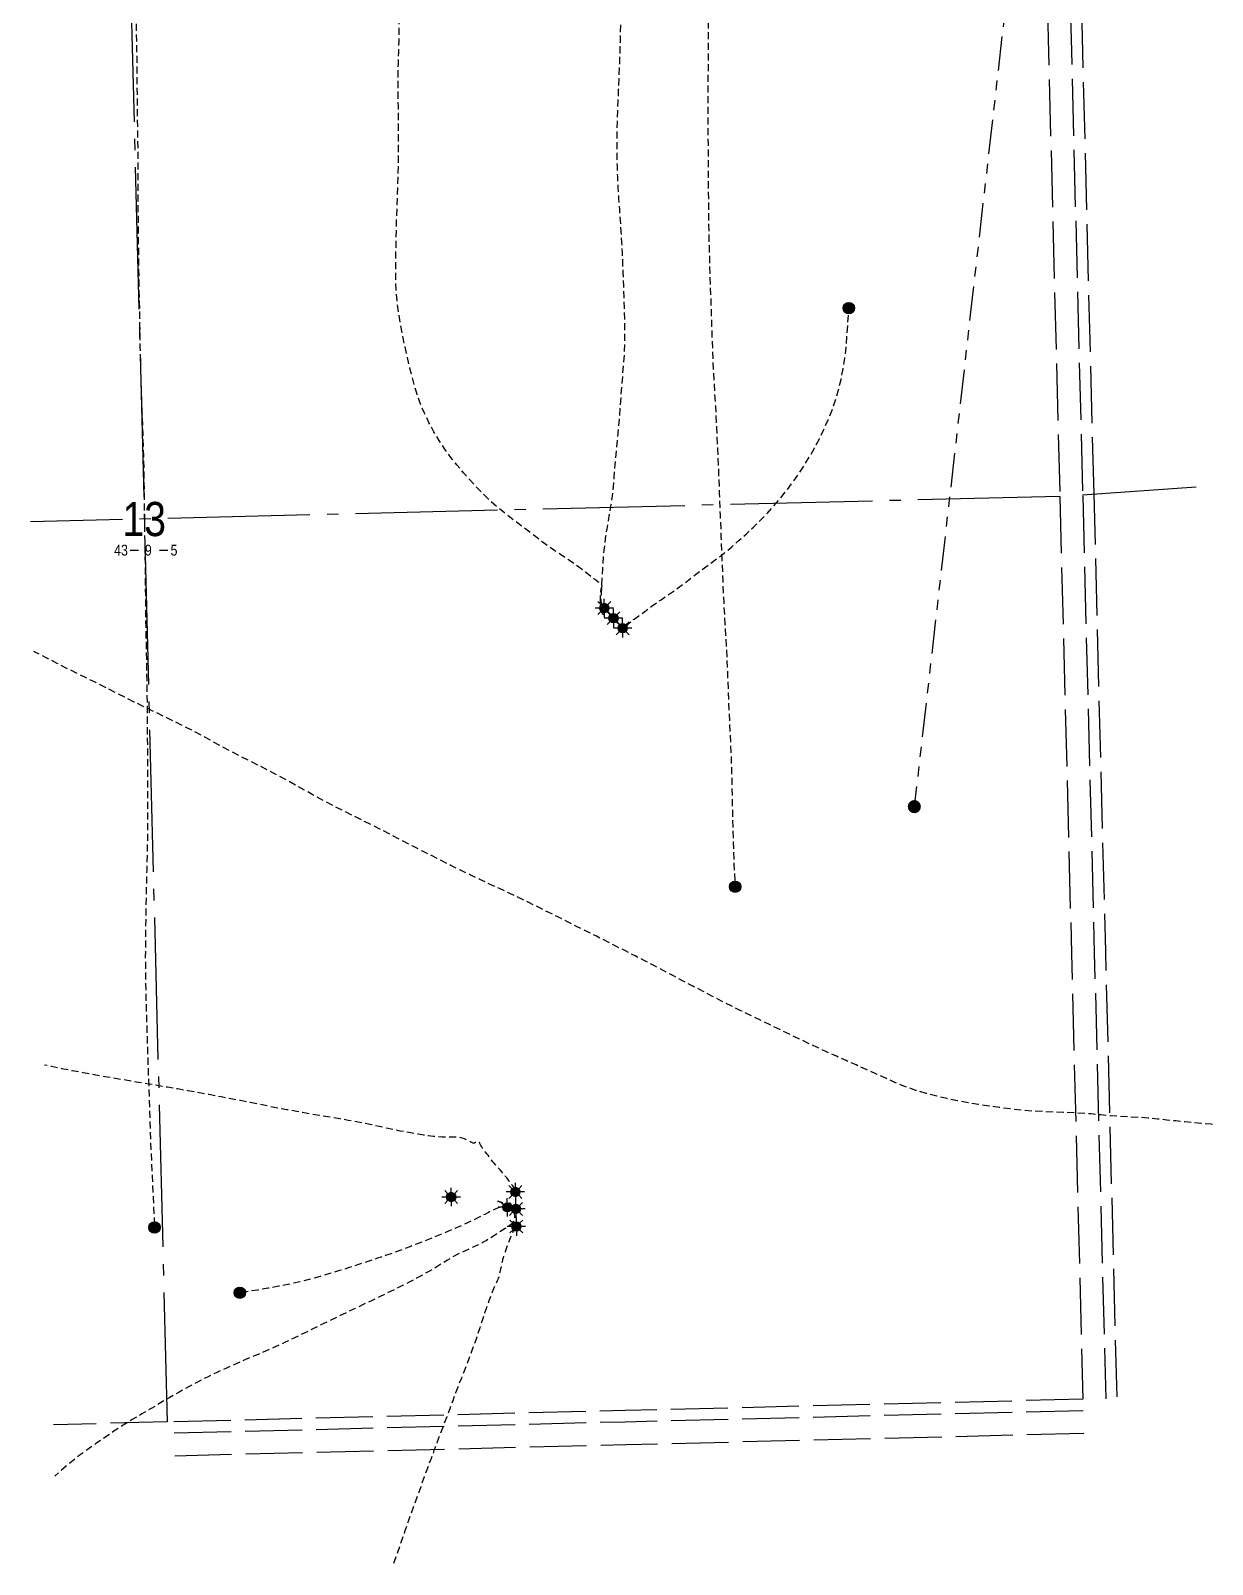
# Model space of a CAD drawing. Extents: x 622721 to 625108, y 5840124 to 5846232.
# Drawn here: x 623260 to 624299, y 5840124 to 5841473 of the extents above; entities that cross this region are included whole.
import ezdxf
from ezdxf.enums import TextEntityAlignment as Align

# ---------------------------------------------------------------- set-up
doc = ezdxf.new("R2010")
doc.units = 0
doc.header["$LTSCALE"] = 5
for name, pattern in [('DASHED1', [0.375, 0.25, -0.125]), ('foc-DOT', [1, 0.2, -0.8]), ('foc-DRILLPATH', [14.75, 6, -1.75, 1.75, -1.75, 1.75, -1.75]), ('foc-QUARTERLINE', [33, 25, -3, 2, -3]), ('foc-UNSURVEYED', [12.5, 10, -2.5])]:
    doc.linetypes.add(name, pattern=pattern)
for name, color, linetype in [('10', 1, 'Continuous'), ('9', 3, 'Continuous'), ('ABADATA-DRILL-T', 8, 'Continuous'), ('DETAIL-HZ-Existing', 8, 'foc-DOT'), ('DRILL-T', 8, 'Continuous'), ('L-MON', 1, 'Continuous'), ('L-QSEC', 8, 'foc-QUARTERLINE'), ('L-SECLBL', 7, 'Continuous'), ('L-USEC', 7, 'foc-UNSURVEYED'), ('P-PDRILLPATH', 12, 'foc-DRILLPATH')]:
    doc.layers.add(name, color=color, linetype=linetype)
doc.styles.add('80L', font='ARIALN.TTF', dxfattribs={"height": 10})
doc.styles.add('SIMPLEX', font='ARIALN.TTF')

# ---------------------------------------------------------------- blocks, each defined once
blk = doc.blocks.new('L-SECLBL')
at = {"layer": '9', "color": 7}
for p, q in [((-5.1, -27.8), (-12.3, -27.8)), ((20.7, -27.8), (13.5, -27.8))]:
    blk.add_line(p, q, dxfattribs=at)
at = {"layer": '10', "color": 2, "style": 'SIMPLEX'}
blk.add_attdef('SEC', text='', height=30, dxfattribs=at).set_placement((0, 0), align=Align.MIDDLE)
at = {"layer": '10', "color": 5, "style": '80L'}
blk.add_attdef('TWP', text='', height=9.5, dxfattribs=at).set_placement((-14.4, -27.4), align=Align.MIDDLE_RIGHT)
blk.add_attdef('RGE', text='', height=9.5, dxfattribs=at).set_placement((3.6, -27.4), align=Align.MIDDLE_CENTER)
blk.add_attdef('MER', text='', height=9.5, dxfattribs=at).set_placement((23.2, -27.4), align=Align.MIDDLE_LEFT)
blk = doc.blocks.new('BH-Existing')
at = {"layer": 'ABADATA-DRILL-T'}
h = blk.add_hatch(color=256, dxfattribs=at)
h.dxf.hatch_style = 1
edge = h.paths.add_edge_path()
edge.add_arc((0, 0), 0.5, 0, 360)
blk.add_circle((0, 0), 0.5, dxfattribs=at)
blk = doc.blocks.new('GAS')
h = blk.add_hatch(color=255)
h.dxf.hatch_style = 1
edge = h.paths.add_edge_path()
edge.add_arc((0, 0), 0.9, 0, 360)
for p, q in [((-0.81, 0), (-1.62, 0)), ((-0.57, 0.57), (-1.14, 1.14)), ((0, 0.81), (0, 1.62)), ((0.57, 0.57), (1.14, 1.14)), ((1.62, 0), (0.81, 0)), ((-0.57, -0.57), (-1.14, -1.14)), ((0, -0.81), (0, -1.62)), ((1.14, -1.14), (0.57, -0.57))]:
    blk.add_line(p, q)
blk.add_circle((0, 0), 0.8)
blk = doc.blocks.new('Gabd')
h = blk.add_hatch(color=255)
h.dxf.hatch_style = 1
edge = h.paths.add_edge_path()
edge.add_arc((0, 0), 0.8, 0, 360)
for p, q in [((-0.81, 0), (-1.62, 0)), ((0, 0.81), (0, 1.62)), ((1.62, 0), (0.81, 0)), ((0, -0.81), (0, -1.62))]:
    blk.add_line(p, q)
blk.add_circle((0, 0), 0.8)
blk = doc.blocks.new('plbh')
at = {"layer": 'L-MON'}
h = blk.add_hatch(color=255, dxfattribs=at)
h.dxf.hatch_style = 1
edge = h.paths.add_edge_path()
edge.add_arc((0, 0), 1.16, 0, 360)
h = blk.add_hatch(color=256, dxfattribs=at)
h.dxf.hatch_style = 1
h.paths.add_polyline_path([(-0.96, 0, 1), (0.96, 0, 1)])
h.paths.add_polyline_path([(0.91, 0, -1), (-0.91, 0, -1)], flags=16)
h.paths.add_polyline_path([(0.45, 0, -1), (-0.45, 0, -1)], flags=0)
h = blk.add_hatch(color=256, dxfattribs=at)
h.dxf.hatch_style = 1
h.paths.add_polyline_path([(-0.45, 0, 1), (0.45, 0, 1)])
h.paths.add_polyline_path([(0.4, 0, -1), (-0.4, 0, -1)], flags=16)
at = {"layer": 'L-MON', "color": 240}
for radius in [0.96, 0.91, 0.45, 0.4]:
    blk.add_circle((0, 0), radius, dxfattribs=at)

msp = doc.modelspace()

# ---------------------------------------------------------------- linework, layer by layer
at = {"layer": 'DETAIL-HZ-Existing', "linetype": 'DASHED1', "ltscale": 5, "flags": 128}
for points in [[(624191.33, 5843324.8), (624191.33, 5843324.8), (624191.3, 5843324.789), (624191.131, 5843324.755), (624190.803, 5843324.656), (624190.448, 5843324.477), (624190.162, 5843324.32), (624189.787, 5843324.1), (624189.699, 5843324.018), (624189.78, 5843323.97), (624189.982, 5843323.905), (624190.264, 5843323.822), (624190.566, 5843323.76), (624190.838, 5843323.707), (624191.059, 5843323.643), (624191.192, 5843323.556), (624191.313, 5843323.499), (624191.443, 5843323.493), (624191.601, 5843323.567), (624191.778, 5843323.721), (624191.913, 5843323.905), (624192.027, 5843324.138), (624192.061, 5843324.369), (624191.997, 5843324.537), (624191.904, 5843324.625), (624191.814, 5843324.652), (624191.742, 5843324.701), (624191.739, 5843324.85), (624191.743, 5843325.081), (624191.717, 5843325.3), (624191.685, 5843325.379), (624191.603, 5843325.477), (624191.592, 5843325.487), (624191.491, 5843325.534), (624191.38, 5843325.562), (624191.138, 5843325.665), (624190.945, 5843325.78), (624190.883, 5843325.829), (624190.742, 5843325.895), (624190.49, 5843325.969), (624190.228, 5843326.012), (624189.977, 5843326.056), (624189.775, 5843326.161), (624189.651, 5843326.308), (624189.507, 5843326.444), (624189.347, 5843326.47), (624189.257, 5843326.448), (624189.155, 5843326.515), (624188.941, 5843326.68), (624188.577, 5843326.85), (624188.219, 5843326.741), (624188.01, 5843326.336), (624187.862, 5843325.852), (624187.843, 5843325.791), (624187.686, 5843325.307), (624187.663, 5843325.027), (624187.822, 5843325.071), (624188.01, 5843325.135), (624188.258, 5843325.242), (624188.545, 5843325.329), (624188.845, 5843325.347), (624189.174, 5843325.385), (624189.324, 5843325.379), (624189.355, 5843325.37), (624189.387, 5843325.291), (624189.388, 5843325.251), (624189.389, 5843325.181), (624189.496, 5843324.913), (624189.842, 5843324.712), (624190.381, 5843324.726), (624190.772, 5843324.696), (624191.033, 5843324.662), (624191.55, 5843324.786), (624191.844, 5843324.643), (624191.875, 5843324.204), (624192.221, 5843323.983), (624192.218, 5843323.692), (624191.79, 5843323.221), (624191.753, 5843323.13), (624191.626, 5843322.997), (624191.489, 5843322.873), (624190.724, 5843322.264), (624189.486, 5843321.392), (624187.901, 5843320.421), (624186.124, 5843319.465), (624184.158, 5843318.505), (624181.95, 5843317.608), (624179.541, 5843316.786), (624176.983, 5843315.891), (624174.227, 5843314.9), (624171.138, 5843313.651), (624167.719, 5843311.983), (624163.888, 5843310.034), (624159.689, 5843307.996), (624155.21, 5843305.931), (624150.501, 5843303.86), (624145.863, 5843301.781), (624141.324, 5843299.725), (624136.634, 5843297.714), (624131.662, 5843295.747), (624126.525, 5843293.635), (624121.121, 5843291.366), (624115.379, 5843289.019), (624109.332, 5843286.453), (624103.051, 5843283.672), (624096.541, 5843280.865), (624089.81, 5843278.082), (624082.89, 5843275.234), (624064.141, 5843267.543), (624062.923, 5843267.042), (624055.722, 5843263.857), (624048.532, 5843260.252), (624041.3, 5843256.326), (624034.025, 5843252.119), (624026.675, 5843247.709), (624019.247, 5843243.248), (624011.668, 5843238.803), (624003.99, 5843234.296), (623996.286, 5843229.657), (623988.454, 5843224.936), (623980.542, 5843220.222), (623972.552, 5843215.436), (623964.484, 5843210.549), (623956.398, 5843205.601), (623948.312, 5843200.633), (623940.187, 5843195.633), (623931.561, 5843190.281), (623923.25, 5843185.107), (623915.53, 5843180.329), (623899.56, 5843170.318), (623883.644, 5843160.198), (623867.811, 5843149.92), (623852.051, 5843139.524), (623836.342, 5843129.109), (623820.665, 5843118.626), (623805.029, 5843108.093), (623789.394, 5843097.52), (623773.758, 5843086.967), (623758.081, 5843076.453), (623742.331, 5843066.098), (623726.539, 5843055.801), (623710.798, 5843045.436), (623695.131, 5843034.942), (623679.504, 5843024.44), (623663.511, 5843013.808), (623647.526, 5843003.206), (623631.523, 5842992.554), (623615.45, 5842981.91), (623599.423, 5842971.387), (623583.347, 5842960.853), (623567.312, 5842950.28), (623551.404, 5842939.44), (623535.785, 5842928.237), (623520.559, 5842916.525), (623505.87, 5842904.165), (623491.818, 5842891.132), (623478.363, 5842877.464), (623465.359, 5842863.337), (623452.685, 5842848.849), (623440.509, 5842834.043), (623428.885, 5842818.801), (623418.013, 5842803.088), (623407.764, 5842786.841), (623397.935, 5842770.235), (623388.498, 5842753.549), (623379.407, 5842736.661), (623370.708, 5842719.283), (623362.528, 5842701.938), (623354.78, 5842684.525), (623347.52, 5842666.804), (623340.828, 5842648.797), (623334.882, 5842630.579), (623329.713, 5842612.051), (623325.079, 5842593.376), (623320.905, 5842574.674), (623317.175, 5842555.832), (623313.946, 5842536.944), (623311.502, 5842517.905), (623309.788, 5842498.845), (623308.917, 5842479.697), (623309.147, 5842460.496), (623310.117, 5842441.325), (623311.226, 5842422.187), (623312.336, 5842403.029), (623313.496, 5842383.872), (623314.584, 5842364.764), (623315.686, 5842345.506), (623316.745, 5842326.406), (623317.835, 5842307.218), (623319.094, 5842288.084), (623320.424, 5842268.912), (623321.543, 5842249.774), (623322.404, 5842230.56), (623323.144, 5842211.402), (623323.734, 5842192.231), (623324.263, 5842173.068), (623324.784, 5842153.876), (623325.245, 5842134.651), (623325.796, 5842115.419), (623326.436, 5842096.259), (623327.039, 5842076.978), (623327.678, 5842057.828), (623328.368, 5842038.63), (623329.058, 5842019.491), (623329.898, 5842000.316), (623330.758, 5841981.112), (623331.4, 5841961.872), (623332.02, 5841942.691), (623332.753, 5841923.384), (623333.614, 5841904.19), (623334.603, 5841885.069), (623335.522, 5841865.936), (623336.374, 5841846.671), (623337.173, 5841827.526), (623338.003, 5841808.36), (623338.822, 5841789.205), (623339.682, 5841770.061), (623340.663, 5841750.85), (623341.682, 5841731.689), (623342.61, 5841712.597), (623343.38, 5841693.45), (623344.14, 5841674.273), (623344.899, 5841655.117), (623345.64, 5841635.929), (623346.382, 5841616.672), (623347.192, 5841597.876), (623348.171, 5841578.735), (623349.121, 5841559.553), (623350.12, 5841540.422), (623351.16, 5841521.283), (623351.831, 5841502.064), (623352.193, 5841482.787), (623352.634, 5841463.562), (623353.006, 5841444.305), (623353.107, 5841425.081), (623353.218, 5841405.868), (623353.486, 5841386.778), (623353.757, 5841367.529), (623353.8, 5841348.254), (623353.84, 5841329.049), (623354.011, 5841309.847), (623354.21, 5841290.686), (623354.42, 5841271.525), (623354.69, 5841252.345), (623355.13, 5841233.17), (623355.451, 5841213.932), (623355.742, 5841194.703), (623356.252, 5841175.54), (623356.822, 5841156.368), (623357.464, 5841137.089), (623358.245, 5841117.892), (623358.854, 5841098.741), (623359.174, 5841079.563), (623359.413, 5841060.423), (623359.684, 5841041.224), (623359.973, 5841022.045), (623360.214, 5841002.855), (623360.433, 5840983.684), (623360.623, 5840964.513), (623360.843, 5840945.342), (623361.234, 5840926.136), (623361.623, 5840906.97), (623361.892, 5840887.82), (623362.124, 5840868.57), (623362.223, 5840849.426), (623362.275, 5840830.171), (623362.386, 5840810.948), (623362.436, 5840791.763), (623362.427, 5840772.546), (623362.177, 5840753.364), (623361.646, 5840734.184), (623361.187, 5840714.956), (623360.857, 5840695.761), (623360.577, 5840676.588), (623360.457, 5840657.388), (623360.628, 5840638.187), (623361.038, 5840619.001), (623361.578, 5840599.818), (623362.16, 5840580.587), (623362.829, 5840561.448), (623363.489, 5840542.238), (623364.06, 5840523.037), (623364.741, 5840503.818), (623365.543, 5840484.572), (623366.402, 5840465.428), (623367.282, 5840446.274), (623368.557, 5840419.848)], [(624191.315, 5843314.783), (624191.315, 5843314.783), (624191.094, 5843314.447), (624190.854, 5843314.051), (624190.794, 5843313.65), (624191.326, 5843313.593), (624191.973, 5843313.7), (624192.317, 5843313.969), (624192.034, 5843314.471), (624191.74, 5843314.624), (624191.745, 5843314.034), (624191.886, 5843313.577), (624191.958, 5843313.529), (624191.83, 5843313.436), (624191.393, 5843313.305), (624190.713, 5843313.297), (624189.963, 5843313.278), (624189.615, 5843313.209), (624189.228, 5843313.099), (624188.572, 5843312.943), (624186.973, 5843312.872), (624186.903, 5843312.87), (624184.87, 5843312.958), (624182.478, 5843312.997), (624180.448, 5843312.995), (624178.617, 5843313.008), (624176.806, 5843312.992), (624175.05, 5843312.827), (624173.717, 5843312.523), (624172.725, 5843312.207), (624172.049, 5843312.06), (624171.795, 5843312.194), (624171.681, 5843312.351), (624171.55, 5843312.398), (624171.458, 5843312.475), (624171.406, 5843312.564), (624171.404, 5843312.624), (624171.122, 5843312.717), (624170.661, 5843312.725), (624170.122, 5843312.701), (624169.638, 5843312.859), (624169.032, 5843313.084), (624168.16, 5843313.141), (624167.562, 5843313.036), (624167.347, 5843312.87), (624167.204, 5843312.557), (624167.16, 5843312.325), (624167.142, 5843312.255), (624167.142, 5843312.245), (624167.155, 5843311.755), (624167.406, 5843311.341), (624167.57, 5843310.795), (624167.335, 5843309.809), (624167.126, 5843308.973), (624167.41, 5843308.811), (624168.719, 5843309.264), (624169.567, 5843309.366), (624169.323, 5843309.12), (624169.293, 5843309.099), (624168.053, 5843308.697), (624165.733, 5843308.288), (624162.423, 5843307.833), (624158.167, 5843307.244), (624153.002, 5843306.602), (624147.086, 5843305.991), (624140.418, 5843305.03), (624133.113, 5843303.173), (624125.396, 5843300.215), (624117.283, 5843296.316), (624108.133, 5843291.491), (624098.094, 5843285.443), (624087.873, 5843278.329), (624077.415, 5843270.29), (624066.771, 5843260.915), (624056.119, 5843250.289), (624045.497, 5843238.844), (624034.817, 5843226.587), (624024.25, 5843213.823), (624013.784, 5843200.612), (624003.392, 5843186.832), (623993.021, 5843172.632), (623983.087, 5843158.204), (623973.871, 5843143.424), (623965.781, 5843128.052), (623959.699, 5843111.621), (623955.817, 5843093.616), (623953.543, 5843074.962), (623952.001, 5843055.826), (623951.59, 5843050.004), (623950.52, 5843036.682), (623948.436, 5843017.633), (623945.468, 5842998.721), (623941.851, 5842979.772), (623938.13, 5842960.951), (623934.514, 5842941.973), (623930.957, 5842922.996), (623927.297, 5842904.166), (623923.589, 5842885.225), (623919.89, 5842866.364), (623916.198, 5842847.604), (623913.077, 5842831.929), (623909.509, 5842813.422), (623906.274, 5842794.793), (623903.259, 5842776.15), (623900.234, 5842757.507), (623897.219, 5842738.864), (623894.309, 5842720.053), (623891.504, 5842701.396), (623888.801, 5842682.701), (623886.278, 5842663.99), (623883.785, 5842645.27), (623881.232, 5842626.579), (623878.568, 5842607.905), (623875.964, 5842589.212), (623873.499, 5842570.583), (623871.154, 5842551.957), (623868.871, 5842533.283), (623866.738, 5842514.562), (623864.725, 5842495.845), (623862.663, 5842477.126), (623860.7, 5842458.43), (623858.887, 5842439.717), (623857.155, 5842420.967), (623855.315, 5842402.184), (623853.463, 5842383.43), (623851.642, 5842364.638), (623849.842, 5842345.836), (623848.251, 5842327.059), (623846.729, 5842308.314), (623845.158, 5842289.568), (623843.587, 5842270.761), (623842.095, 5842252.037), (623840.886, 5842233.2), (623840.299, 5842216.22), (623840.449, 5842197.427), (623841.009, 5842178.265), (623841.398, 5842159.109), (623841.479, 5842139.885), (623841.281, 5842120.633), (623841.039, 5842101.541), (623840.857, 5842082.43), (623840.766, 5842063.282), (623840.738, 5842044.025), (623840.857, 5842024.871), (623841.217, 5842005.684), (623841.609, 5841986.438), (623841.96, 5841967.211), (623842.301, 5841947.993), (623842.643, 5841928.746), (623842.981, 5841909.608), (623843.393, 5841890.362), (623844.034, 5841871.142), (623844.807, 5841851.866), (623845.635, 5841832.751), (623846.457, 5841813.505), (623847.289, 5841794.27), (623848.33, 5841775.041), (623849.388, 5841755.941), (623850.326, 5841736.849), (623851.285, 5841717.727), (623852.266, 5841698.526), (623853.166, 5841679.343), (623853.826, 5841660.174), (623854.196, 5841640.997), (623854.485, 5841621.828), (623854.766, 5841602.619), (623854.918, 5841583.367), (623855.004, 5841564.332), (623855.145, 5841545.12), (623855.387, 5841525.85), (623855.607, 5841506.679), (623855.726, 5841487.536), (623855.744, 5841468.42), (623855.705, 5841449.183), (623855.522, 5841430.132), (623855.332, 5841410.931), (623855.382, 5841391.736), (623855.604, 5841372.505), (623855.796, 5841353.214), (623855.835, 5841334.069), (623855.902, 5841315.014), (623856.224, 5841295.756), (623856.686, 5841276.512), (623857.245, 5841257.36), (623857.881, 5841238.33), (623858.502, 5841219.119), (623859.163, 5841199.91), (623859.921, 5841180.833), (623860.891, 5841161.641), (623862.042, 5841142.445), (623863.062, 5841123.254), (623863.953, 5841104.061), (623864.781, 5841084.946), (623865.473, 5841065.707), (623866.214, 5841046.5), (623867.004, 5841027.314), (623867.713, 5841008.156), (623868.493, 5840988.979), (623869.366, 5840969.725), (623870.474, 5840950.627), (623871.592, 5840931.54), (623872.5, 5840912.417), (623873.211, 5840893.199), (623873.932, 5840873.991), (623874.941, 5840854.85), (623875.842, 5840835.667), (623876.413, 5840816.445), (623876.803, 5840797.249), (623877.261, 5840778.144), (623877.731, 5840758.98), (623878.423, 5840739.732), (623879.497, 5840719.592)], [(623764.34, 5840964.73), (623764.34, 5840964.73), (623764.283, 5840964.638), (623763.67, 5840963.932), (623762.701, 5840963.127), (623762.008, 5840963.22), (623761.58, 5840964.309), (623761.205, 5840965.69), (623761.018, 5840967.526), (623760.957, 5840969.535), (623760.933, 5840971.645), (623760.861, 5840974.084), (623760.994, 5840977.519), (623761.55, 5840981.594), (623762.204, 5840983.411), (623762.339, 5840983.625), (623762.376, 5840983.756), (623762.375, 5840983.766), (623762.352, 5840983.915), (623762.199, 5840984.412), (623761.912, 5840985.085), (623761.281, 5840985.889), (623760.227, 5840986.812), (623758.749, 5840987.895), (623756.968, 5840989.1), (623754.992, 5840990.5), (623752.9, 5840992.128), (623750.672, 5840993.982), (623748.119, 5840996.017), (623745.252, 5840998.225), (623741.98, 5841000.623), (623738.385, 5841003.152), (623734.443, 5841005.913), (623730.217, 5841008.836), (623725.699, 5841011.852), (623720.835, 5841015.09), (623715.54, 5841018.766), (623709.77, 5841023.021), (623703.75, 5841027.649), (623697.488, 5841032.401), (623691.094, 5841037.16), (623684.546, 5841042.115), (623677.903, 5841047.268), (623671.275, 5841052.621), (623664.79, 5841058.248), (623658.466, 5841064.199), (623652.407, 5841070.367), (623646.44, 5841076.857), (623640.67, 5841083.463), (623634.926, 5841090.259), (623629.368, 5841097.17), (623624.042, 5841104.417), (623619.027, 5841112.012), (623614.368, 5841119.806), (623610.001, 5841127.877), (623606.018, 5841136.198), (623602.408, 5841144.809), (623599.252, 5841153.662), (623596.616, 5841162.498), (623593.28, 5841175.657), (623592.999, 5841176.87), (623591.132, 5841185.016), (623589.063, 5841194.376), (623587.062, 5841203.818), (623585.243, 5841213.205), (623583.641, 5841222.697), (623582.277, 5841232.246), (623581.315, 5841241.784), (623580.88, 5841251.396), (623580.864, 5841252.806), (623580.794, 5841261.077), (623580.87, 5841270.662), (623581.037, 5841280.21), (623581.222, 5841289.868), (623581.416, 5841299.536), (623581.691, 5841309.146), (623582.066, 5841318.798), (623582.414, 5841328.32), (623582.778, 5841337.983), (623583.064, 5841347.573), (623583.238, 5841357.261), (623583.293, 5841366.885), (623583.248, 5841376.527), (623583.282, 5841386.191), (623583.285, 5841395.924), (623583.128, 5841405.624), (623582.923, 5841415.261), (623582.798, 5841424.891), (623582.895, 5841434.457), (623583.141, 5841444.036), (623583.397, 5841453.646), (623583.693, 5841463.236), (623583.859, 5841472.834), (623583.774, 5841482.475), (623583.617, 5841492.184), (623583.432, 5841501.812), (623583.285, 5841511.492), (623583.119, 5841521.191), (623582.974, 5841530.82), (623582.861, 5841540.37), (623582.836, 5841550.003), (623583.01, 5841559.68), (623583.094, 5841569.346), (623583.059, 5841578.958), (623583.034, 5841588.6), (623583.098, 5841598.295), (623583.373, 5841607.915), (623583.648, 5841617.545), (623583.903, 5841627.205), (623584.329, 5841636.789), (623584.823, 5841646.484), (623585.326, 5841656.19), (623585.79, 5841665.875), (623586.194, 5841675.549), (623586.629, 5841685.193), (623586.954, 5841694.814), (623587.218, 5841704.504), (623587.542, 5841714.175), (623587.747, 5841723.814), (623588.011, 5841733.474), (623588.306, 5841743.124), (623588.621, 5841752.765), (623588.867, 5841762.345), (623588.86, 5841772.048), (623588.755, 5841781.698), (623588.581, 5841791.287), (623588.466, 5841800.917), (623588.38, 5841810.598), (623588.183, 5841820.286), (623587.889, 5841829.882), (623587.606, 5841839.418), (623587.293, 5841848.973), (623586.936, 5841858.687), (623586.75, 5841868.365), (623586.685, 5841878.007), (623586.55, 5841887.636), (623586.413, 5841897.336), (623586.257, 5841906.985), (623585.984, 5841916.571), (623585.68, 5841926.147), (623585.676, 5841935.74), (623585.82, 5841945.417), (623585.865, 5841955.061), (623585.96, 5841964.666), (623586.228, 5841974.206), (623586.621, 5841983.899), (623587.055, 5841993.594), (623587.578, 5842003.3), (623588.204, 5842012.899), (623588.83, 5842022.508), (623589.395, 5842032.156), (623589.939, 5842041.812), (623590.511, 5842051.2), (623590.997, 5842061.186), (623591.322, 5842070.837), (623591.665, 5842080.529), (623591.92, 5842090.169), (623592.006, 5842099.794), (623592.071, 5842109.409), (623592.248, 5842118.966), (623592.509, 5842128.746), (623592.834, 5842138.377), (623593.222, 5842147.92), (623593.524, 5842157.661), (623593.748, 5842167.34), (623593.922, 5842177.018), (623594.155, 5842185.566), (623594.759, 5842199.556)], [(623772.409, 5840955.809), (623772.409, 5840955.809), (623771.977, 5840955.498), (623770.798, 5840955.028), (623769.956, 5840955.126), (623769.042, 5840955.243), (623767.636, 5840955.487), (623766.415, 5840956.297), (623765.762, 5840957.57), (623765.593, 5840957.936), (623764.509, 5840958.059), (623762.828, 5840959.647), (623761.514, 5840962.544), (623761.555, 5840963.715), (623761.583, 5840963.786), (623761.592, 5840963.806), (623761.681, 5840964.249), (623761.771, 5840965.031), (623761.814, 5840966.103), (623761.799, 5840967.463), (623761.718, 5840969.071), (623761.641, 5840970.95), (623761.666, 5840973.111), (623761.781, 5840975.645), (623761.946, 5840978.6), (623762.099, 5840982.015), (623762.271, 5840985.871), (623762.504, 5840990.098), (623762.71, 5840994.555), (623762.921, 5840999.272), (623763.204, 5841004.271), (623763.656, 5841009.694), (623764.298, 5841015.502), (623765.004, 5841021.592), (623765.812, 5841027.955), (623766.796, 5841034.502), (623767.951, 5841041.393), (623769.241, 5841048.498), (623770.484, 5841055.862), (623771.542, 5841063.392), (623772.331, 5841071.304), (623773.003, 5841079.504), (623773.705, 5841088.085), (623774.41, 5841096.946), (623775.302, 5841105.931), (623776.252, 5841114.988), (623777.088, 5841124.202), (623777.821, 5841133.514), (623778.483, 5841142.894), (623779.225, 5841152.236), (623779.941, 5841161.457), (623780.695, 5841170.729), (623781.51, 5841179.983), (623782.125, 5841189.252), (623782.35, 5841197.31), (623782.353, 5841212.115), (623782.288, 5841219.015), (623782.112, 5841228.654), (623781.777, 5841238.279), (623781.404, 5841247.852), (623781.079, 5841257.457), (623781.057, 5841257.927), (623780.693, 5841267.13), (623780.298, 5841276.774), (623779.823, 5841286.385), (623779.238, 5841296.013), (623778.583, 5841305.639), (623777.879, 5841315.244), (623777.205, 5841324.82), (623776.64, 5841334.449), (623776.166, 5841344.02), (623775.801, 5841353.654), (623775.597, 5841363.222), (623775.531, 5841372.923), (623775.637, 5841382.519), (623775.862, 5841392.138), (623776.157, 5841401.779), (623776.541, 5841411.452), (623776.956, 5841421.075), (623777.371, 5841430.709), (623778.103, 5841449.914), (623778.421, 5841459.455), (623778.674, 5841469.174), (623778.797, 5841478.851), (623778.863, 5841488.475), (623778.839, 5841498.068), (623778.642, 5841507.776), (623778.296, 5841517.41), (623777.872, 5841527.033), (623777.405, 5841536.724), (623776.838, 5841546.413), (623776.163, 5841556.049), (623775.419, 5841565.623), (623774.606, 5841575.175), (623773.803, 5841584.728), (623772.987, 5841594.37), (623772.143, 5841603.972), (623771.349, 5841613.535), (623770.727, 5841623.052), (623770.201, 5841632.702), (623769.756, 5841642.334), (623769.36, 5841651.997), (623769.056, 5841661.612), (623768.789, 5841671.308), (623768.563, 5841680.966), (623768.516, 5841690.688), (623768.469, 5841700.39), (623768.422, 5841710.112), (623768.417, 5841719.735), (623768.322, 5841729.385), (623768.197, 5841738.985), (623768.012, 5841748.624), (623767.776, 5841758.291), (623767.519, 5841767.997), (623767.193, 5841777.682), (623766.867, 5841787.347), (623766.561, 5841797.012), (623766.254, 5841806.708), (623765.928, 5841816.393), (623765.611, 5841826.098), (623765.344, 5841835.784), (623765.06, 5841845.39), (623764.815, 5841855.027), (623764.579, 5841864.674), (623764.364, 5841874.312), (623764.288, 5841884.003), (623764.262, 5841893.665), (623764.155, 5841903.356), (623763.951, 5841912.963), (623763.725, 5841922.631), (623763.53, 5841932.259), (623763.324, 5841941.937), (623763.101, 5841951.474), (623762.837, 5841961.071), (623762.543, 5841970.646), (623762.259, 5841980.222), (623761.953, 5841989.908), (623761.639, 5841999.483), (623761.333, 5842009.178), (623760.963, 5842019.772), (623760.656, 5842028.307), (623760.4, 5842037.974), (623760.316, 5842047.575), (623760.36, 5842057.239), (623760.524, 5842066.896), (623760.728, 5842076.594), (623760.883, 5842086.202), (623761.04, 5842095.779), (623761.243, 5842105.477), (623761.419, 5842115.095), (623761.613, 5842124.753), (623761.88, 5842134.322), (623762.095, 5842143.931), (623762.22, 5842153.597), (623762.336, 5842163.183), (623762.399, 5842172.888), (623762.408, 5842181.971), (623762.447, 5842196.967)], [(623780.408, 5840946.998), (623780.408, 5840946.998), (623780.122, 5840946.84), (623779.377, 5840946.631), (623779.061, 5840946.463), (623778.901, 5840946.459), (623778.699, 5840946.924), (623778.305, 5840947.454), (623777.785, 5840947.861), (623778.458, 5840947.748), (623779.865, 5840947.494), (623781.095, 5840947.886), (623781.533, 5840947.997), (623781.342, 5840947.622), (623781.362, 5840947.622), (623781.411, 5840947.663), (623781.499, 5840947.736), (623781.922, 5840948.037), (623782.67, 5840948.526), (623783.711, 5840949.283), (623785.005, 5840950.316), (623786.523, 5840951.585), (623788.237, 5840953.019), (623790.109, 5840954.547), (623792.229, 5840956.151), (623794.627, 5840957.813), (623797.252, 5840959.63), (623800.129, 5840961.734), (623803.21, 5840964.103), (623806.566, 5840966.66), (623810.23, 5840969.294), (623814.242, 5840972.027), (623818.53, 5840974.907), (623823.152, 5840978.025), (623828.076, 5840981.471), (623833.278, 5840985.385), (623838.643, 5840989.613), (623844.46, 5840994.102), (623850.566, 5840998.669), (623856.928, 5841003.382), (623863.387, 5841008.208), (623870.03, 5841013.299), (623876.625, 5841018.688), (623883.114, 5841024.335), (623889.459, 5841030.109), (623895.612, 5841035.967), (623901.683, 5841041.903), (623907.62, 5841047.996), (623913.468, 5841054.417), (623919.102, 5841061.033), (623924.568, 5841067.934), (623929.92, 5841075.002), (623935.087, 5841082.246), (623940.018, 5841089.764), (623944.752, 5841097.527), (623949.264, 5841105.374), (623953.57, 5841113.436), (623957.531, 5841121.72), (623961.236, 5841130.197), (623964.727, 5841138.868), (623967.785, 5841147.639), (623970.427, 5841156.619), (623972.625, 5841165.768), (623974.459, 5841175.078), (623975.981, 5841184.439), (623977.093, 5841193.811), (623977.841, 5841203.333), (623979.451, 5841228.532)], [(624299.345, 5840510.608), (624298.302, 5840510.713), (624290.742, 5840511.39), (624282.993, 5840512.062), (624275.121, 5840512.791), (624267.219, 5840513.569), (624259.164, 5840514.423), (624251.07, 5840515.266), (624242.897, 5840516.058), (624234.699, 5840516.678), (624226.415, 5840517.086), (624218.022, 5840517.502), (624209.642, 5840518.168), (624207.898, 5840518.323), (624201.119, 5840518.98), (624192.456, 5840519.779), (624187.022, 5840520.22), (624177.426, 5840520.725), (624168.476, 5840521.006), (624159.505, 5840521.336), (624150.432, 5840521.734), (624141.355, 5840522.273), (624132.244, 5840522.98), (624123.117, 5840523.937), (624111.806, 5840525.388), (624102.75, 5840526.677), (624093.64, 5840528.104), (624084.489, 5840529.611), (624075.223, 5840531.284), (624066.001, 5840533.199), (624056.812, 5840535.395), (624047.569, 5840537.749), (624038.457, 5840540.437), (624029.481, 5840543.658), (624020.697, 5840547.235), (624011.995, 5840551.103), (624003.3, 5840555.092), (623994.619, 5840558.962), (623985.897, 5840562.82), (623977.185, 5840566.688), (623968.534, 5840570.548), (623959.862, 5840574.428), (623951.198, 5840578.387), (623944.545, 5840581.548), (623935.947, 5840585.66), (623927.368, 5840589.792), (623918.779, 5840593.933), (623910.251, 5840598.057), (623901.702, 5840602.229), (623893.163, 5840606.372), (623884.564, 5840610.504), (623875.994, 5840614.706), (623867.51, 5840619.05), (623859.054, 5840623.475), (623850.609, 5840627.871), (623842.114, 5840632.245), (623833.579, 5840636.658), (623825.172, 5840641.105), (623816.755, 5840645.581), (623808.38, 5840649.988), (623799.904, 5840654.403), (623791.42, 5840658.767), (623782.936, 5840663.102), (623774.483, 5840667.407), (623757.508, 5840675.976), (623748.967, 5840680.208), (623740.446, 5840684.462), (623731.973, 5840688.777), (623723.46, 5840693.06), (623714.939, 5840697.284), (623706.398, 5840701.537), (623697.868, 5840705.74), (623689.308, 5840709.902), (623680.742, 5840713.954), (623672.087, 5840717.934), (623663.433, 5840721.914), (623654.876, 5840725.957), (623646.289, 5840730.059), (623637.721, 5840734.171), (623629.18, 5840738.394), (623620.688, 5840742.678), (623612.204, 5840747.002), (623603.721, 5840751.307), (623595.218, 5840755.641), (623586.765, 5840759.946), (623578.3, 5840764.311), (623569.875, 5840768.707), (623561.451, 5840773.073), (623553.405, 5840777.098), (623544.469, 5840781.531), (623535.939, 5840785.714), (623527.419, 5840789.918), (623519.013, 5840794.334), (623510.683, 5840798.933), (623502.402, 5840803.543), (623494.051, 5840808.17), (623485.761, 5840812.76), (623477.433, 5840817.268), (623469.027, 5840821.685), (623460.563, 5840826.03), (623452.132, 5840830.266), (623443.671, 5840834.521), (623435.225, 5840838.946), (623426.857, 5840843.444), (623418.558, 5840847.983), (623410.2, 5840852.51), (623401.794, 5840856.917), (623393.382, 5840861.193), (623384.87, 5840865.447), (623376.34, 5840869.65), (623367.812, 5840873.783), (623359.274, 5840877.866), (623350.735, 5840882.039), (623342.283, 5840886.304), (623333.851, 5840890.57), (623325.389, 5840894.835), (623316.897, 5840899.109), (623308.386, 5840903.333), (623299.868, 5840907.467), (623291.357, 5840911.69), (623282.884, 5840916.025), (623274.409, 5840920.4), (623265.983, 5840924.815), (623262.458, 5840926.632)], [(623686.134, 5840451.127), (623686.134, 5840451.127), (623686.001, 5840451.243), (623685.507, 5840451.791), (623685.154, 5840451.922), (623684.79, 5840451.663), (623684.468, 5840451.335), (623684.431, 5840450.843), (623684.488, 5840450.165), (623684.633, 5840449.578), (623685.205, 5840449.523), (623685.984, 5840449.973), (623686.534, 5840450.747), (623686.859, 5840451.715), (623686.8, 5840452.874), (623686.494, 5840453.907), (623686.306, 5840454.212), (623686.118, 5840454.137), (623686, 5840454.064), (623685.951, 5840454.003), (623685.933, 5840453.923), (623685.895, 5840453.852), (623685.763, 5840453.918), (623685.146, 5840454.583), (623684.339, 5840455.643), (623683.542, 5840456.703), (623682.703, 5840457.802), (623681.719, 5840459.147), (623680.671, 5840460.611), (623679.614, 5840462.055), (623678.558, 5840463.478), (623677.462, 5840464.861), (623676.357, 5840466.233), (623675.273, 5840467.566), (623674.159, 5840468.888), (623673.016, 5840470.18), (623671.924, 5840471.432), (623670.811, 5840472.684), (623669.681, 5840473.866), (623668.571, 5840475.048), (623667.437, 5840476.34), (623666.304, 5840477.661), (623665.208, 5840479.054), (623664.181, 5840480.488), (623663.133, 5840481.962), (623662.036, 5840483.395), (623660.902, 5840484.746), (623659.798, 5840486.049), (623658.755, 5840487.333), (623657.904, 5840488.571), (623657.162, 5840489.793), (623656.454, 5840490.905), (623655.819, 5840491.869), (623655.329, 5840492.657), (623655.032, 5840493.3), (623654.787, 5840493.894), (623654.402, 5840494.494), (623653.92, 5840494.972), (623653.443, 5840495.23), (623652.958, 5840495.418), (623652.525, 5840495.547), (623652.265, 5840495.54), (623652.066, 5840495.465), (623651.918, 5840495.382), (623651.772, 5840495.248), (623651.586, 5840495.093), (623651.369, 5840494.957), (623651.153, 5840494.822), (623650.876, 5840494.685), (623650.59, 5840494.517), (623650.335, 5840494.331), (623650.069, 5840494.144), (623649.941, 5840494.061), (623649.784, 5840493.977), (623649.494, 5840493.97), (623649.032, 5840494.028), (623648.407, 5840494.202), (623647.668, 5840494.543), (623646.836, 5840495.022), (623645.88, 5840495.628), (623644.682, 5840496.338), (623643.142, 5840497.109), (623641.302, 5840497.882), (623639.215, 5840498.52), (623636.903, 5840498.951), (623634.326, 5840499.196), (623631.511, 5840499.344), (623628.478, 5840499.437), (623625.177, 5840499.433), (623621.586, 5840499.432), (623617.721, 5840499.564), (623613.731, 5840499.923), (623609.535, 5840500.476), (623605.126, 5840501.174), (623600.485, 5840501.957), (623595.592, 5840502.782), (623590.338, 5840503.689), (623584.779, 5840504.748), (623578.895, 5840505.989), (623572.739, 5840507.343), (623566.342, 5840508.711), (623559.765, 5840510.104), (623553.038, 5840511.464), (623546.131, 5840512.819), (623539.066, 5840514.13), (623531.851, 5840515.397), (623524.487, 5840516.63), (623516.985, 5840517.81), (623509.492, 5840519.03), (623501.634, 5840520.39), (623493.746, 5840521.82), (623485.695, 5840523.326), (623484.87, 5840523.485), (623477.503, 5840524.878), (623469.3, 5840526.451), (623461.005, 5840528.12), (623460.351, 5840528.254), (623452.709, 5840529.83), (623444.233, 5840531.505), (623435.769, 5840533.131), (623427.115, 5840534.751), (623416.241, 5840536.756), (623401.467, 5840539.481), (623398.04, 5840540.114), (623389.057, 5840541.696), (623380.056, 5840543.198), (623370.953, 5840544.737), (623361.791, 5840546.285), (623352.539, 5840547.83), (623343.347, 5840549.367), (623334.144, 5840550.924), (623324.811, 5840552.517), (623315.346, 5840554.167), (623305.9, 5840555.868), (623296.502, 5840557.629), (623287.011, 5840559.509), (623277.779, 5840561.455), (623271.714, 5840562.747)], [(623686.513, 5840436.223), (623686.513, 5840436.223), (623686.672, 5840436.287), (623687.01, 5840436.346), (623687.409, 5840436.406), (623687.777, 5840436.495), (623688.096, 5840436.513), (623688.287, 5840436.488), (623688.386, 5840436.521), (623688.397, 5840436.481), (623688.343, 5840436.25), (623688.21, 5840435.956), (623687.798, 5840435.656), (623687.314, 5840435.423), (623686.859, 5840435.212), (623686.447, 5840434.871), (623686.274, 5840434.617), (623686.285, 5840434.587), (623686.294, 5840434.597), (623686.294, 5840434.597), (623686.276, 5840434.517), (623686.169, 5840434.434), (623686.019, 5840434.41), (623685.94, 5840434.368), (623685.94, 5840434.368), (623685.93, 5840434.368), (623685.801, 5840434.334), (623685.62, 5840434.35), (623685.42, 5840434.365), (623685.2, 5840434.379), (623684.989, 5840434.404), (623684.902, 5840434.682), (623684.899, 5840435.192), (623684.856, 5840435.691), (623684.83, 5840435.94), (623684.88, 5840435.932), (623685.003, 5840435.835), (623685.076, 5840435.696), (623685.069, 5840435.596), (623685.01, 5840435.535), (623684.942, 5840435.453), (623684.893, 5840435.402), (623684.857, 5840435.261), (623684.826, 5840434.89), (623684.812, 5840434.289), (623684.873, 5840433.461), (623685, 5840432.373), (623685.149, 5840431.247), (623685.235, 5840430.239), (623685.328, 5840429.341), (623685.378, 5840428.922), (623685.439, 5840428.513), (623685.49, 5840428.065), (623685.464, 5840427.514), (623685.263, 5840426.758), (623684.818, 5840425.797), (623684.144, 5840424.729), (623683.233, 5840423.586), (623682.063, 5840422.406), (623680.641, 5840421.279), (623678.969, 5840420.176), (623677.048, 5840419.007), (623674.882, 5840417.612), (623672.463, 5840415.98), (623669.817, 5840414.222), (623666.953, 5840412.358), (623663.872, 5840410.419), (623660.58, 5840408.465), (623657.118, 5840406.557), (623653.413, 5840404.722), (623649.419, 5840402.87), (623645.146, 5840400.95), (623640.647, 5840398.885), (623635.974, 5840396.586), (623631.178, 5840393.993), (623626.27, 5840391.118), (623621.267, 5840388.009), (623616.047, 5840384.796), (623610.567, 5840381.585), (623604.975, 5840378.452), (623599.164, 5840375.274), (623593.074, 5840372.058), (623586.695, 5840368.785), (623580.126, 5840365.497), (623573.407, 5840362.235), (623566.459, 5840358.927), (623559.363, 5840355.516), (623552.169, 5840352.042), (623544.994, 5840348.608), (623537.651, 5840345.081), (623530.17, 5840341.489), (623522.63, 5840337.857), (623515.022, 5840334.152), (623507.404, 5840330.417), (623499.667, 5840326.659), (623491.84, 5840322.919), (623483.952, 5840319.178), (623473.613, 5840314.303), (623459.841, 5840308.291), (623457.138, 5840307.212), (623448.713, 5840303.727), (623440.325, 5840300.023), (623431.918, 5840296.238), (623423.503, 5840292.393), (623415.143, 5840288.359), (623406.848, 5840284.127), (623398.527, 5840279.724), (623390.261, 5840275.142), (623382.018, 5840270.421), (623373.789, 5840265.581), (623365.56, 5840260.7), (623357.28, 5840255.868), (623349.023, 5840250.947), (623340.869, 5840245.888), (623332.829, 5840240.662), (623324.883, 5840235.278), (623316.999, 5840229.826), (623309.177, 5840224.305), (623301.459, 5840218.607), (623293.958, 5840212.645), (623286.664, 5840206.417), (623280.911, 5840201.18)], [(623678.971, 5840437.701), (623678.971, 5840437.701), (623678.789, 5840437.766), (623673.87, 5840441.212), (623672.585, 5840442.17), (623671.058, 5840442.841), (623670.479, 5840442.767), (623670.647, 5840442.851), (623670.79, 5840443.155), (623670.718, 5840443.223), (623670.708, 5840443.223), (623670.86, 5840443.137), (623671.255, 5840442.966), (623671.74, 5840442.759), (623672.215, 5840442.571), (623672.659, 5840442.412), (623673.042, 5840442.312), (623673.354, 5840442.24), (623673.655, 5840442.187), (623673.969, 5840442.055), (623674.315, 5840441.794), (623674.817, 5840441.326), (623676.046, 5840440.207), (623677.242, 5840439.197), (623678.307, 5840438.254), (623679.159, 5840437.376), (623679.678, 5840436.628), (623679.808, 5840436.272), (623679.883, 5840435.643), (623679.822, 5840435.292), (623679.894, 5840435.624), (623680.04, 5840436.558), (623679.965, 5840437.536), (623680.195, 5840438.362), (623681.158, 5840439.407), (623681.275, 5840439.52), (623681.274, 5840439.59), (623680.914, 5840439.571), (623680.087, 5840439.43), (623678.793, 5840439.197), (623677.15, 5840438.875), (623675.251, 5840438.437), (623673.125, 5840437.842), (623670.785, 5840437.053), (623668.24, 5840436.028), (623665.472, 5840434.747), (623662.47, 5840433.21), (623659.184, 5840431.436), (623655.65, 5840429.576), (623651.876, 5840427.729), (623647.754, 5840425.774), (623643.257, 5840423.629), (623638.313, 5840421.342), (623632.941, 5840419.015), (623627.18, 5840416.628), (623621.121, 5840414.143), (623614.765, 5840411.551), (623608.151, 5840408.862), (623601.269, 5840406.106), (623594.168, 5840403.305), (623586.866, 5840400.538), (623579.382, 5840397.837), (623571.758, 5840395.143), (623564.003, 5840392.485), (623556.137, 5840389.854), (623548.081, 5840387.218), (623539.845, 5840384.598), (623531.44, 5840381.964), (623522.902, 5840379.386), (623514.214, 5840376.844), (623505.363, 5840374.429), (623496.357, 5840372.189), (623487.247, 5840370.107), (623477.992, 5840368.191), (623468.673, 5840366.464), (623459.371, 5840364.877), (623443.646, 5840362.486)], [(623686.974, 5840420.765), (623686.974, 5840420.765), (623686.87, 5840420.893), (623686.703, 5840421.188), (623686.587, 5840421.436), (623686.453, 5840421.572), (623686.186, 5840421.455), (623685.982, 5840421.22), (623686.18, 5840420.905), (623686.578, 5840420.575), (623687.025, 5840420.326), (623687.498, 5840420.198), (623688.001, 5840420.111), (623688.645, 5840419.957), (623689.104, 5840419.609), (623689.213, 5840419.232), (623689.227, 5840419.082), (623689.218, 5840419.052), (623689.228, 5840419.032), (623689.258, 5840419.043), (623689.287, 5840419.093), (623689.385, 5840419.166), (623689.506, 5840419.129), (623689.577, 5840419.101), (623689.635, 5840419.192), (623689.599, 5840419.391), (623689.317, 5840419.494), (623688.785, 5840419.561), (623688.181, 5840419.706), (623687.647, 5840419.872), (623687.183, 5840420), (623686.69, 5840420.118), (623686.439, 5840420.141), (623686.181, 5840420.085), (623685.8, 5840419.705), (623685.279, 5840418.961), (623684.691, 5840418.076), (623684.091, 5840416.881), (623683.462, 5840415.264), (623682.816, 5840413.557), (623682.146, 5840411.94), (623681.505, 5840410.413), (623680.923, 5840408.898), (623680.361, 5840407.413), (623679.78, 5840405.848), (623679.106, 5840404.03), (623678.404, 5840402.131), (623677.711, 5840400.283), (623677.037, 5840398.455), (623676.373, 5840396.668), (623675.788, 5840394.883), (623675.282, 5840393.139), (623674.825, 5840391.447), (623674.417, 5840389.786), (623674.048, 5840388.176), (623673.757, 5840386.638), (623673.465, 5840385.14), (623673.104, 5840383.571), (623672.775, 5840381.982), (623672.412, 5840380.492), (623672.012, 5840378.931), (623671.834, 5840378.067), (623671.646, 5840377.182), (623671.389, 5840376.285), (623671.054, 5840375.316), (623670.613, 5840374.164), (623670.036, 5840372.839), (623669.374, 5840371.362), (623668.635, 5840369.723), (623667.84, 5840367.922), (623666.951, 5840365.929), (623666.006, 5840363.744), (623664.969, 5840361.237), (623663.85, 5840358.447), (623662.687, 5840355.397), (623661.501, 5840352.066), (623660.292, 5840348.484), (623659.018, 5840344.69), (623657.67, 5840340.645), (623656.269, 5840336.338), (623654.777, 5840331.708), (623653.171, 5840326.776), (623651.442, 5840321.61), (623649.566, 5840316.311), (623647.535, 5840310.817), (623645.426, 5840305.252), (623643.213, 5840299.434), (623640.895, 5840293.443), (623638.526, 5840287.441), (623636.027, 5840281.075), (623633.515, 5840274.449), (623630.95, 5840267.542), (623628.329, 5840260.463), (623625.63, 5840253.292), (623622.893, 5840246.04), (623620.118, 5840238.747), (623617.257, 5840231.252), (623614.448, 5840223.718), (623611.574, 5840215.963), (623611.275, 5840215.155), (623608.691, 5840208.187), (623605.847, 5840200.432), (623603.015, 5840192.588), (623602.763, 5840191.891), (623600.165, 5840184.703), (623597.267, 5840176.727), (623594.333, 5840168.579), (623591.526, 5840160.546), (623588.647, 5840152.21), (623586.782, 5840146.851), (623581.185, 5840130.933), (623578.637, 5840123.756), (623578.587, 5840123.617)]]:
    msp.add_lwpolyline(points, dxfattribs=at)
at = {"layer": 'L-QSEC'}
msp.add_line((624185.23, 5841064.282), (624285.05, 5841071.194), dxfattribs=at)
at = {"layer": 'L-QSEC', "flags": 128}
for points in [[(623339.038, 5841847.263), (623379.694, 5840248.866)], [(624165.149, 5841062.891), (623259.56, 5841040.581)]]:
    msp.add_lwpolyline(points, dxfattribs=at)
at = {"layer": 'L-USEC', "flags": 128}
for points in [[(624144.643, 5841867.022), (624154.897, 5841464.958), (624165.149, 5841062.891)], [(624164.746, 5841867.535), (624175, 5841465.47), (624185.253, 5841063.404)], [(624195.271, 5841064.977), (624185.017, 5841467.045), (624174.764, 5841869.108)], [(624215.515, 5840270.927), (624205.522, 5840662.905), (624195.271, 5841064.977)], [(624165.149, 5841062.891), (624175.4, 5840660.822), (624175.4, 5840660.822), (624185.395, 5840268.811)], [(624185.253, 5841063.404), (624195.504, 5840661.334), (624205.498, 5840269.323)], [(624185.395, 5840268.811), (623782.545, 5840258.838), (623379.694, 5840248.866)], [(624185.644, 5840258.754), (623782.794, 5840248.782), (623379.943, 5840238.81)], [(623379.694, 5840248.866), (623279.761, 5840246.394)], [(624186.141, 5840238.651), (623783.291, 5840228.678), (623380.441, 5840218.706)]]:
    msp.add_lwpolyline(points, dxfattribs=at)
at = {"layer": 'P-PDRILLPATH', "flags": 128}
msp.add_lwpolyline([(624190.619, 5843084.572), (624194.027, 5842679.921), (624204.686, 5842261.974), (624037.111, 5840790.048)], dxfattribs=at)

# ---------------------------------------------------------------- block references
at = {"layer": 'ABADATA-DRILL-T', "xscale": 10.00000000000004, "yscale": 10.00000000000004, "zscale": 10.00000000000004}
for p in [(623979.451, 5841228.532), (623879.497, 5840719.592), (623368.557, 5840419.848), (623443.646, 5840362.486)]:
    msp.add_blockref('BH-Existing', p, dxfattribs=at)
at = {"layer": 'DRILL-T', "xscale": 5.000000000000021, "yscale": 5.000000000000021, "zscale": 5.000000000000021}
for name, p in [('GAS', (623764.34, 5840964.73)), ('GAS', (623772.409, 5840955.809)), ('GAS', (623780.408, 5840946.998)), ('GAS', (623686.134, 5840451.127)), ('GAS', (623629.59, 5840446.685)), ('Gabd', (623678.971, 5840437.701)), ('GAS', (623686.513, 5840436.223)), ('GAS', (623686.974, 5840420.765))]:
    msp.add_blockref(name, p, dxfattribs=at)
at = {"layer": 'L-MON', "xscale": 4.998194600000009, "yscale": 4.998194600000009, "zscale": 4.998194600000009}
msp.add_blockref('plbh', (624037.111, 5840790.048), dxfattribs=at)
at = {"layer": 'L-SECLBL', "xscale": 0.99963892, "yscale": 0.99963892, "zscale": 0.99963892}
msp.add_blockref('L-SECLBL', (623359.494, 5841043.043), dxfattribs=at).add_auto_attribs({'SEC': '13', 'TWP': '43', 'RGE': '9', 'MER': '5'})

doc.saveas('drawing.dxf')
